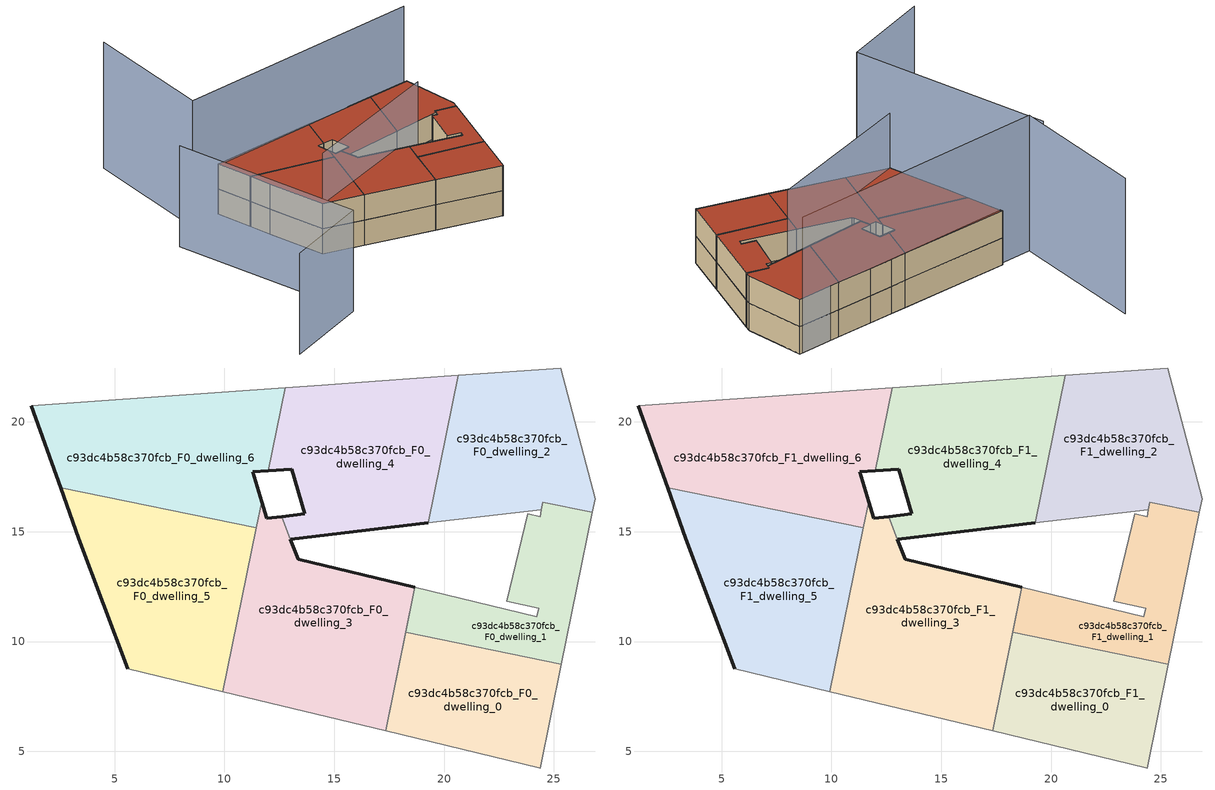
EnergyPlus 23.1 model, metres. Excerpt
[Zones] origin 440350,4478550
c93dc4b58c370fcb_F0_dwelling_0
 floor ground (EU_floor_Construction): 24.39,4.24 25.35,8.97 18.26,10.42 17.34,5.93 24.32,4.25 z0
 wall adiabatic (EU_wall_Construction): 25.35,8.97 24.39,4.24 24.32,4.25 17.34,5.93 18.26,10.42 z0:3
 wall to c93dc4b58c370fcb_F0_dwelling_1 (EU_wall_Construction): 18.26,10.42 25.35,8.97 z0:3
c93dc4b58c370fcb_F0_dwelling_1
 floor ground (EU_floor_Construction): 25.35,8.97 26.76,15.89 24.49,16.35 24.38,15.67 23.82,15.82 22.86,11.84 24.31,11.52 24.22,11.13 18.67,12.47 18.26,10.42 z0
 wall adiabatic (EU_wall_Construction): 24.5,16.35 26.76,15.89 25.35,8.97 / 18.26,10.42 18.67,12.47 24.22,11.13 24.31,11.52 22.86,11.84 23.82,15.82 24.38,15.67 24.43,16 z0:3
 wall to c93dc4b58c370fcb_F0_dwelling_2 (EU_wall_Construction): 24.44,16 24.49,16.35 z0:3
c93dc4b58c370fcb_F0_dwelling_2
 floor ground (EU_floor_Construction): 26.76,15.89 26.88,16.51 25.32,22.46 20.65,22.13 19.27,15.4 24.44,16 24.5,16.35 z0
 wall adiabatic (EU_wall_Construction): 20.65,22.13 25.32,22.46 26.88,16.51 26.76,15.89 24.49,16.35 / 24.44,16 19.27,15.4 z0:3
 wall to c93dc4b58c370fcb_F0_dwelling_4 (EU_wall_Construction): 19.27,15.4 20.65,22.13 z0:3
c93dc4b58c370fcb_F0_dwelling_3
 floor ground (EU_floor_Construction): 17.34,5.93 18.67,12.47 13.35,13.75 13.27,13.97 12.61,15.69 11.92,15.61 11.69,16.36 9.93,7.71 z0
 wall outside (EU_wall_Construction): 11.7,16.36 11.92,15.61 12.61,15.69 / 13,14.66 13.27,13.97 13.35,13.75 18.67,12.47 z0:3
 wall adiabatic (EU_wall_Construction): 18.67,12.47 17.34,5.93 9.93,7.71 z0:3
 wall to c93dc4b58c370fcb_F0_dwelling_4 (EU_wall_Construction): 12.61,15.69 13,14.66 z0:3
 wall to c93dc4b58c370fcb_F0_dwelling_5 (EU_wall_Construction): 9.93,7.71 11.46,15.19 z0:3
 wall to c93dc4b58c370fcb_F0_dwelling_6 (EU_wall_Construction): 11.46,15.19 11.7,16.36 z0:3
c93dc4b58c370fcb_F0_dwelling_4
 floor ground (EU_floor_Construction): 19.27,15.4 20.65,22.13 16.87,21.86 14.44,21.68 12.76,21.56 11.98,17.78 13.05,17.85 13.66,15.82 12.61,15.69 13.01,14.67 z0
 wall outside (EU_wall_Construction): 12.61,15.69 13.66,15.82 13.05,17.85 11.98,17.78 / 19.27,15.4 13.01,14.67 z0:3
 wall adiabatic (EU_wall_Construction): 12.76,21.56 14.44,21.68 16.87,21.86 20.65,22.13 z0:3
 wall to c93dc4b58c370fcb_F0_dwelling_6 (EU_wall_Construction): 11.99,17.78 12.76,21.56 z0:3
c93dc4b58c370fcb_F0_dwelling_5
 floor ground (EU_floor_Construction): 9.93,7.71 11.46,15.19 2.53,17.01 3.36,14.68 5.6,8.75 z0
 wall outside (EU_wall_Construction): 5.6,8.75 3.36,14.68 2.53,17.01 z0:3
 wall adiabatic (EU_wall_Construction): 9.93,7.71 5.6,8.75 z0:3
 wall to c93dc4b58c370fcb_F0_dwelling_6 (EU_wall_Construction): 2.53,17.01 11.46,15.19 z0:3
c93dc4b58c370fcb_F0_dwelling_6
 floor ground (EU_floor_Construction): 11.46,15.19 11.69,16.36 11.28,17.73 11.98,17.78 12.76,21.56 1.21,20.74 2.53,17.01 z0
 wall outside (EU_wall_Construction): 11.98,17.78 11.28,17.73 11.7,16.36 / 2.53,17.01 1.21,20.74 z0:3
 wall adiabatic (EU_wall_Construction): 1.21,20.74 12.76,21.56 z0:3
c93dc4b58c370fcb_F1_dwelling_0
 floor to c93dc4b58c370fcb_F0_dwelling_0 (EU_floor_Construction): 24.38,4.24 25.35,8.97 18.26,10.42 17.34,5.93 24.32,4.25 z3
 wall adiabatic (EU_wall_Construction): 25.35,8.97 24.39,4.24 24.32,4.25 17.34,5.93 18.26,10.42 z3:6
 wall to c93dc4b58c370fcb_F1_dwelling_1 (EU_wall_Construction): 18.26,10.42 25.35,8.97 z3:6
 roof outside (EU_roof_Construction): 25.35,8.97 24.39,4.24 24.32,4.25 17.34,5.93 18.26,10.42 z6
c93dc4b58c370fcb_F1_dwelling_1
 floor to c93dc4b58c370fcb_F0_dwelling_1 (EU_floor_Construction): 25.35,8.97 26.76,15.89 24.49,16.35 24.38,15.67 23.82,15.82 22.86,11.84 24.31,11.52 24.22,11.13 18.67,12.47 18.26,10.42 z3
 wall adiabatic (EU_wall_Construction): 24.5,16.35 26.76,15.89 25.35,8.97 / 18.26,10.42 18.67,12.47 24.22,11.13 24.31,11.52 22.86,11.84 23.82,15.82 24.38,15.67 24.43,16 z3:6
 wall to c93dc4b58c370fcb_F1_dwelling_2 (EU_wall_Construction): 24.44,16 24.49,16.35 z3:6
 roof outside (EU_roof_Construction): 26.76,15.89 25.35,8.97 18.26,10.42 18.67,12.47 24.22,11.13 24.31,11.52 22.86,11.84 23.82,15.82 24.38,15.67 24.49,16.35 z6
c93dc4b58c370fcb_F1_dwelling_2
 floor to c93dc4b58c370fcb_F0_dwelling_2 (EU_floor_Construction): 26.76,15.89 26.88,16.51 25.32,22.46 20.65,22.13 19.27,15.4 24.44,16 24.5,16.35 z3
 wall adiabatic (EU_wall_Construction): 20.65,22.13 25.32,22.46 26.88,16.51 26.76,15.89 24.49,16.35 / 24.44,16 19.27,15.4 z3:6
 wall to c93dc4b58c370fcb_F1_dwelling_4 (EU_wall_Construction): 19.27,15.4 20.65,22.13 z3:6
 roof outside (EU_roof_Construction): 25.32,22.46 26.88,16.51 26.76,15.89 24.49,16.35 24.44,16 19.27,15.4 20.65,22.13 z6
c93dc4b58c370fcb_F1_dwelling_3
 floor to c93dc4b58c370fcb_F0_dwelling_3 (EU_floor_Construction): 17.34,5.93 18.67,12.47 13.35,13.75 13.27,13.97 12.61,15.69 11.92,15.61 11.69,16.36 9.93,7.71 z3
 wall outside (EU_wall_Construction): 11.7,16.36 11.92,15.61 12.61,15.69 / 13,14.66 13.27,13.97 13.35,13.75 18.67,12.47 z3:6
 wall adiabatic (EU_wall_Construction): 18.67,12.47 17.34,5.93 9.93,7.71 z3:6
 wall to c93dc4b58c370fcb_F1_dwelling_4 (EU_wall_Construction): 12.61,15.69 13,14.66 z3:6
 wall to c93dc4b58c370fcb_F1_dwelling_5 (EU_wall_Construction): 9.93,7.71 11.46,15.19 z3:6
 wall to c93dc4b58c370fcb_F1_dwelling_6 (EU_wall_Construction): 11.46,15.19 11.7,16.36 z3:6
 roof outside (EU_roof_Construction): 18.67,12.47 17.34,5.93 9.93,7.71 11.69,16.36 11.92,15.61 12.61,15.69 13.27,13.97 13.35,13.75 z6
c93dc4b58c370fcb_F1_dwelling_4
 floor to c93dc4b58c370fcb_F0_dwelling_4 (EU_floor_Construction): 19.27,15.4 20.65,22.13 16.87,21.86 14.44,21.68 12.76,21.56 11.98,17.78 13.05,17.85 13.66,15.82 12.61,15.69 13,14.66 z3
 wall outside (EU_wall_Construction): 12.61,15.69 13.66,15.82 13.05,17.85 11.98,17.78 / 19.27,15.4 13.01,14.67 z3:6
 wall adiabatic (EU_wall_Construction): 12.76,21.56 14.44,21.68 16.87,21.86 20.65,22.13 z3:6
 wall to c93dc4b58c370fcb_F1_dwelling_6 (EU_wall_Construction): 11.99,17.78 12.76,21.56 z3:6
 roof outside (EU_roof_Construction): 20.65,22.13 19.27,15.4 13,14.66 12.61,15.69 13.66,15.82 13.05,17.85 11.98,17.78 12.76,21.56 14.44,21.68 16.87,21.86 z6
c93dc4b58c370fcb_F1_dwelling_5
 floor to c93dc4b58c370fcb_F0_dwelling_5 (EU_floor_Construction): 9.93,7.71 11.46,15.19 2.53,17.01 3.36,14.68 5.6,8.75 z3
 wall outside (EU_wall_Construction): 5.6,8.75 3.36,14.68 2.53,17.01 z3:6
 wall adiabatic (EU_wall_Construction): 9.93,7.71 5.6,8.75 z3:6
 wall to c93dc4b58c370fcb_F1_dwelling_6 (EU_wall_Construction): 2.53,17.01 11.46,15.19 z3:6
 roof outside (EU_roof_Construction): 11.46,15.19 9.93,7.71 5.6,8.75 3.36,14.68 2.53,17.01 z6
c93dc4b58c370fcb_F1_dwelling_6
 floor to c93dc4b58c370fcb_F0_dwelling_6 (EU_floor_Construction): 11.46,15.19 11.69,16.36 11.28,17.73 11.98,17.78 12.76,21.56 1.21,20.74 2.53,17.01 z3
 wall outside (EU_wall_Construction): 11.98,17.78 11.28,17.73 11.7,16.36 / 2.53,17.01 1.21,20.74 z3:6
 wall adiabatic (EU_wall_Construction): 1.21,20.74 12.76,21.56 z3:6
 roof outside (EU_roof_Construction): 12.76,21.56 11.98,17.78 11.28,17.73 11.69,16.36 11.46,15.19 2.53,17.01 1.21,20.74 z6
shading: 5.6,8.75 20.86,14.11 / -5.33,17.98 2.17,-1.53 / 2.17,-1.53 -6.71,-4.94 z0:12; 24.96,22.47 -2.21,20.2 / -2.21,20.2 -3.37,34.11 z0:15
[Building]
EU S2 Campaign: North Axis=0; Terrain=City; Solar Distribution=FullExterior
[Site:Location]
Madrid: Latitude=40.5; Longitude=-3.5; Time Zone=1; Elevation=609
[SizingPeriod:WeatherFileDays]
AnnualSizingPeriod: Begin Month=1; Begin Day of Month=1; End Month=12; End Day of Month=31; Day of Week for Start Day=Monday; Use Weather File Daylight Saving Period=No; Use Weather File Rain and Snow Indicators=No
[MATERIAL]
EU_InternalMass_Material: Roughness=MediumRough; Thickness=0.1; Conductivity=1; Density=1800; Specific Heat=900; Thermal Absorptance=0.9; Solar Absorptance=0.7; Visible Absorptance=0.7
[MATERIAL:NOMASS] Roughness=MediumRough; Thermal Absorptance=0.9; Solar Absorptance=0.7; Visible Absorptance=0.7
Name | Thermal Resistance
EU_wall_NoMass | 0.419739
EU_roof_NoMass | 0.352165
EU_floor_NoMass | 0.608284
[CONSTRUCTION]
EU_wall_Construction: EU_wall_NoMass
EU_roof_Construction: EU_roof_NoMass
EU_floor_Construction: EU_floor_NoMass
EU_InternalMass_Construction: EU_InternalMass_Material
[ZONE] Type=1; Multiplier=1; Ceiling Height=autocalculate; Floor Area=autocalculate; Part of Total Floor Area=Yes
Name | Volume
c93dc4b58c370fcb_F0_dwelling_0; c93dc4b58c370fcb_F1_dwelling_0 | 102.387
c93dc4b58c370fcb_F0_dwelling_1; c93dc4b58c370fcb_F1_dwelling_1 | 85.1953
c93dc4b58c370fcb_F0_dwelling_2; c93dc4b58c370fcb_F1_dwelling_2 | 119.597
c93dc4b58c370fcb_F0_dwelling_3; c93dc4b58c370fcb_F1_dwelling_3 | 160.632
c93dc4b58c370fcb_F0_dwelling_4 | 146.543
c93dc4b58c370fcb_F1_dwelling_4 | 146.547
c93dc4b58c370fcb_F0_dwelling_5; c93dc4b58c370fcb_F1_dwelling_5 | 153.592
c93dc4b58c370fcb_F0_dwelling_6; c93dc4b58c370fcb_F1_dwelling_6 | 153.587
[INTERNALMASS] Construction=EU_InternalMass_Construction
Name | Zone or ZoneList | Surface Area
c93dc4b58c370fcb_F0_dwelling_0_EU_InternalMass | c93dc4b58c370fcb_F0_dwelling_0 | 34.1292
c93dc4b58c370fcb_F0_dwelling_1_EU_InternalMass | c93dc4b58c370fcb_F0_dwelling_1 | 28.3985
c93dc4b58c370fcb_F0_dwelling_2_EU_InternalMass | c93dc4b58c370fcb_F0_dwelling_2 | 39.8669
c93dc4b58c370fcb_F0_dwelling_3_EU_InternalMass | c93dc4b58c370fcb_F0_dwelling_3 | 53.5445
c93dc4b58c370fcb_F0_dwelling_4_EU_InternalMass | c93dc4b58c370fcb_F0_dwelling_4 | 48.851
c93dc4b58c370fcb_F0_dwelling_5_EU_InternalMass | c93dc4b58c370fcb_F0_dwelling_5 | 51.1998
c93dc4b58c370fcb_F0_dwelling_6_EU_InternalMass | c93dc4b58c370fcb_F0_dwelling_6 | 51.1961
c93dc4b58c370fcb_F1_dwelling_0_EU_InternalMass | c93dc4b58c370fcb_F1_dwelling_0 | 34.1292
c93dc4b58c370fcb_F1_dwelling_1_EU_InternalMass | c93dc4b58c370fcb_F1_dwelling_1 | 28.3985
c93dc4b58c370fcb_F1_dwelling_2_EU_InternalMass | c93dc4b58c370fcb_F1_dwelling_2 | 39.8669
c93dc4b58c370fcb_F1_dwelling_3_EU_InternalMass | c93dc4b58c370fcb_F1_dwelling_3 | 53.5445
c93dc4b58c370fcb_F1_dwelling_4_EU_InternalMass | c93dc4b58c370fcb_F1_dwelling_4 | 48.851
c93dc4b58c370fcb_F1_dwelling_5_EU_InternalMass | c93dc4b58c370fcb_F1_dwelling_5 | 51.1998
c93dc4b58c370fcb_F1_dwelling_6_EU_InternalMass | c93dc4b58c370fcb_F1_dwelling_6 | 51.1961
[OTHEREQUIPMENT] Fuel Type=Electricity; Design Level Calculation Method=Watts/Area; Power per Zone Floor Area=1; Fraction Latent=0; Fraction Radiant=0; Fraction Lost=0; Carbon Dioxide Generation Rate=0; EndUse Subcategory=EU_Step8_InternalGains
Name | Zone or ZoneList or Space or SpaceList | Schedule
EU_Step8_InternalGain_c93dc4b58c370fcb_F0_dwelling_0_f000 | c93dc4b58c370fcb_F0_dwelling_0 | EU_Step8_GainSchedule_c93dc4b58c370fcb_F0_dwelling_0_f000
EU_Step8_InternalGain_c93dc4b58c370fcb_F0_dwelling_1_f000 | c93dc4b58c370fcb_F0_dwelling_1 | EU_Step8_GainSchedule_c93dc4b58c370fcb_F0_dwelling_1_f000
EU_Step8_InternalGain_c93dc4b58c370fcb_F0_dwelling_2_f000 | c93dc4b58c370fcb_F0_dwelling_2 | EU_Step8_GainSchedule_c93dc4b58c370fcb_F0_dwelling_2_f000
EU_Step8_InternalGain_c93dc4b58c370fcb_F0_dwelling_3_f000 | c93dc4b58c370fcb_F0_dwelling_3 | EU_Step8_GainSchedule_c93dc4b58c370fcb_F0_dwelling_3_f000
EU_Step8_InternalGain_c93dc4b58c370fcb_F0_dwelling_4_f000 | c93dc4b58c370fcb_F0_dwelling_4 | EU_Step8_GainSchedule_c93dc4b58c370fcb_F0_dwelling_4_f000
EU_Step8_InternalGain_c93dc4b58c370fcb_F0_dwelling_5_f000 | c93dc4b58c370fcb_F0_dwelling_5 | EU_Step8_GainSchedule_c93dc4b58c370fcb_F0_dwelling_5_f000
EU_Step8_InternalGain_c93dc4b58c370fcb_F0_dwelling_6_f000 | c93dc4b58c370fcb_F0_dwelling_6 | EU_Step8_GainSchedule_c93dc4b58c370fcb_F0_dwelling_6_f000
EU_Step8_InternalGain_c93dc4b58c370fcb_F1_dwelling_0_f000 | c93dc4b58c370fcb_F1_dwelling_0 | EU_Step8_GainSchedule_c93dc4b58c370fcb_F1_dwelling_0_f000
EU_Step8_InternalGain_c93dc4b58c370fcb_F1_dwelling_1_f000 | c93dc4b58c370fcb_F1_dwelling_1 | EU_Step8_GainSchedule_c93dc4b58c370fcb_F1_dwelling_1_f000
EU_Step8_InternalGain_c93dc4b58c370fcb_F1_dwelling_2_f000 | c93dc4b58c370fcb_F1_dwelling_2 | EU_Step8_GainSchedule_c93dc4b58c370fcb_F1_dwelling_2_f000
EU_Step8_InternalGain_c93dc4b58c370fcb_F1_dwelling_3_f000 | c93dc4b58c370fcb_F1_dwelling_3 | EU_Step8_GainSchedule_c93dc4b58c370fcb_F1_dwelling_3_f000
EU_Step8_InternalGain_c93dc4b58c370fcb_F1_dwelling_4_f000 | c93dc4b58c370fcb_F1_dwelling_4 | EU_Step8_GainSchedule_c93dc4b58c370fcb_F1_dwelling_4_f000
EU_Step8_InternalGain_c93dc4b58c370fcb_F1_dwelling_5_f000 | c93dc4b58c370fcb_F1_dwelling_5 | EU_Step8_GainSchedule_c93dc4b58c370fcb_F1_dwelling_5_f000
EU_Step8_InternalGain_c93dc4b58c370fcb_F1_dwelling_6_f000 | c93dc4b58c370fcb_F1_dwelling_6 | EU_Step8_GainSchedule_c93dc4b58c370fcb_F1_dwelling_6_f000
[ZONEVENTILATION:DESIGNFLOWRATE] Schedule=EU_AlwaysOn; Design Flow Rate Calculation Method=AirChanges/Hour; Air Changes per Hour=0.703302; Ventilation Type=Natural; Fan Pressure Rise=0; Fan Total Efficiency=1; Constant Term Coefficient=1; Temperature Term Coefficient=0; Velocity Term Coefficient=0; Velocity Squared Term Coefficient=0; Minimum Indoor Temperature=-100; Maximum Indoor Temperature=100; Delta Temperature=-100; Minimum Outdoor Temperature=-100; Maximum Outdoor Temperature=100; Maximum Wind Speed=40
Name | Zone or ZoneList or Space or SpaceList
EU_ConstantAir_c93dc4b58c370fcb_F0_dwelling_0 | c93dc4b58c370fcb_F0_dwelling_0
EU_ConstantAir_c93dc4b58c370fcb_F0_dwelling_1 | c93dc4b58c370fcb_F0_dwelling_1
EU_ConstantAir_c93dc4b58c370fcb_F0_dwelling_2 | c93dc4b58c370fcb_F0_dwelling_2
EU_ConstantAir_c93dc4b58c370fcb_F0_dwelling_3 | c93dc4b58c370fcb_F0_dwelling_3
EU_ConstantAir_c93dc4b58c370fcb_F0_dwelling_4 | c93dc4b58c370fcb_F0_dwelling_4
EU_ConstantAir_c93dc4b58c370fcb_F0_dwelling_5 | c93dc4b58c370fcb_F0_dwelling_5
EU_ConstantAir_c93dc4b58c370fcb_F0_dwelling_6 | c93dc4b58c370fcb_F0_dwelling_6
EU_ConstantAir_c93dc4b58c370fcb_F1_dwelling_0 | c93dc4b58c370fcb_F1_dwelling_0
EU_ConstantAir_c93dc4b58c370fcb_F1_dwelling_1 | c93dc4b58c370fcb_F1_dwelling_1
EU_ConstantAir_c93dc4b58c370fcb_F1_dwelling_2 | c93dc4b58c370fcb_F1_dwelling_2
EU_ConstantAir_c93dc4b58c370fcb_F1_dwelling_3 | c93dc4b58c370fcb_F1_dwelling_3
EU_ConstantAir_c93dc4b58c370fcb_F1_dwelling_4 | c93dc4b58c370fcb_F1_dwelling_4
EU_ConstantAir_c93dc4b58c370fcb_F1_dwelling_5 | c93dc4b58c370fcb_F1_dwelling_5
EU_ConstantAir_c93dc4b58c370fcb_F1_dwelling_6 | c93dc4b58c370fcb_F1_dwelling_6
[HVACTEMPLATE:THERMOSTAT] Constant Heating Setpoint=20; Constant Cooling Setpoint=50
EU_HeatOnly_c93dc4b58c370fcb_F0_dwelling_0; EU_HeatOnly_c93dc4b58c370fcb_F0_dwelling_1; EU_HeatOnly_c93dc4b58c370fcb_F0_dwelling_2; EU_HeatOnly_c93dc4b58c370fcb_F0_dwelling_3; EU_HeatOnly_c93dc4b58c370fcb_F0_dwelling_4; EU_HeatOnly_c93dc4b58c370fcb_F0_dwelling_5; EU_HeatOnly_c93dc4b58c370fcb_F0_dwelling_6; EU_HeatOnly_c93dc4b58c370fcb_F1_dwelling_0; EU_HeatOnly_c93dc4b58c370fcb_F1_dwelling_1; EU_HeatOnly_c93dc4b58c370fcb_F1_dwelling_2; EU_HeatOnly_c93dc4b58c370fcb_F1_dwelling_3; EU_HeatOnly_c93dc4b58c370fcb_F1_dwelling_4; EU_HeatOnly_c93dc4b58c370fcb_F1_dwelling_5; EU_HeatOnly_c93dc4b58c370fcb_F1_dwelling_6
[HVACTEMPLATE:ZONE:IDEALLOADSAIRSYSTEM] System Availability Schedule=EU_AlwaysOn; Maximum Heating Supply Air Temperature=50; Minimum Cooling Supply Air Temperature=13; Maximum Heating Supply Air Humidity Ratio=0.0156; Minimum Cooling Supply Air Humidity Ratio=0.0077; Heating Limit=NoLimit; Cooling Limit=NoLimit; Heating Availability Schedule=EU_AlwaysOn; Cooling Availability Schedule=EU_CoolingOff; Dehumidification Control Type=ConstantSensibleHeatRatio; Cooling Sensible Heat Ratio=0.7; Dehumidification Setpoint=60; Humidification Control Type=None; Humidification Setpoint=30; Outdoor Air Method=None; Outdoor Air Flow Rate per Person=0.00944; Outdoor Air Flow Rate per Zone Floor Area=0; Outdoor Air Flow Rate per Zone=0; Demand Controlled Ventilation Type=None; Outdoor Air Economizer Type=NoEconomizer; Heat Recovery Type=None; Sensible Heat Recovery Effectiveness=0.7; Latent Heat Recovery Effectiveness=0.65
Name | Template Thermostat
c93dc4b58c370fcb_F0_dwelling_0 | EU_HeatOnly_c93dc4b58c370fcb_F0_dwelling_0
c93dc4b58c370fcb_F0_dwelling_1 | EU_HeatOnly_c93dc4b58c370fcb_F0_dwelling_1
c93dc4b58c370fcb_F0_dwelling_2 | EU_HeatOnly_c93dc4b58c370fcb_F0_dwelling_2
c93dc4b58c370fcb_F0_dwelling_3 | EU_HeatOnly_c93dc4b58c370fcb_F0_dwelling_3
c93dc4b58c370fcb_F0_dwelling_4 | EU_HeatOnly_c93dc4b58c370fcb_F0_dwelling_4
c93dc4b58c370fcb_F0_dwelling_5 | EU_HeatOnly_c93dc4b58c370fcb_F0_dwelling_5
c93dc4b58c370fcb_F0_dwelling_6 | EU_HeatOnly_c93dc4b58c370fcb_F0_dwelling_6
c93dc4b58c370fcb_F1_dwelling_0 | EU_HeatOnly_c93dc4b58c370fcb_F1_dwelling_0
c93dc4b58c370fcb_F1_dwelling_1 | EU_HeatOnly_c93dc4b58c370fcb_F1_dwelling_1
c93dc4b58c370fcb_F1_dwelling_2 | EU_HeatOnly_c93dc4b58c370fcb_F1_dwelling_2
c93dc4b58c370fcb_F1_dwelling_3 | EU_HeatOnly_c93dc4b58c370fcb_F1_dwelling_3
c93dc4b58c370fcb_F1_dwelling_4 | EU_HeatOnly_c93dc4b58c370fcb_F1_dwelling_4
c93dc4b58c370fcb_F1_dwelling_5 | EU_HeatOnly_c93dc4b58c370fcb_F1_dwelling_5
c93dc4b58c370fcb_F1_dwelling_6 | EU_HeatOnly_c93dc4b58c370fcb_F1_dwelling_6
[SIZING:ZONE] Zone Cooling Design Supply Air Temperature Input Method=SupplyAirTemperature; Zone Cooling Design Supply Air Temperature=13; Zone Heating Design Supply Air Temperature Input Method=SupplyAirTemperature; Zone Heating Design Supply Air Temperature=50; Zone Cooling Design Supply Air Humidity Ratio=0.008; Zone Heating Design Supply Air Humidity Ratio=0.008; Cooling Design Air Flow Method=DesignDay; Cooling Design Air Flow Rate=0; Cooling Minimum Air Flow per Zone Floor Area=0.000762; Cooling Minimum Air Flow=0; Cooling Minimum Air Flow Fraction=0.2; Heating Design Air Flow Method=DesignDay; Heating Design Air Flow Rate=0; Heating Maximum Air Flow per Zone Floor Area=0.002032; Heating Maximum Air Flow=0.141576; Heating Maximum Air Flow Fraction=0.3; Account for Dedicated Outdoor Air System=No; Dedicated Outdoor Air System Control Strategy=NeutralSupplyAir; Dedicated Outdoor Air Low Setpoint Temperature for Design=autosize; Dedicated Outdoor Air High Setpoint Temperature for Design=autosize; Zone Load Sizing Method=Sensible Load Only No Latent Load; Zone Latent Cooling Design Supply Air Humidity Ratio Input Method=HumidityRatioDifference; Zone Cooling Design Supply Air Humidity Ratio Difference=0.005; Zone Latent Heating Design Supply Air Humidity Ratio Input Method=HumidityRatioDifference; Zone Humidification Design Supply Air Humidity Ratio Difference=0.005
c93dc4b58c370fcb_F0_dwelling_0; c93dc4b58c370fcb_F0_dwelling_1; c93dc4b58c370fcb_F0_dwelling_2; c93dc4b58c370fcb_F0_dwelling_3; c93dc4b58c370fcb_F0_dwelling_4; c93dc4b58c370fcb_F0_dwelling_5; c93dc4b58c370fcb_F0_dwelling_6; c93dc4b58c370fcb_F1_dwelling_0; c93dc4b58c370fcb_F1_dwelling_1; c93dc4b58c370fcb_F1_dwelling_2; c93dc4b58c370fcb_F1_dwelling_3; c93dc4b58c370fcb_F1_dwelling_4; c93dc4b58c370fcb_F1_dwelling_5; c93dc4b58c370fcb_F1_dwelling_6
[SCHEDULE:CONSTANT]
Name | Hourly Value
EU_AlwaysOn | 1
EU_CoolingOff | 0
[SCHEDULE:FILE] Column Number=1; Rows to Skip at Top=0; Number of Hours of Data=8760; Column Separator=Comma; Interpolate to Timestep=No; Minutes per Item=60; Adjust Schedule for Daylight Savings=Yes
Name | File
EU_Step8_GainSchedule_c93dc4b58c370fcb_F0_dwelling_0_f000 | ../../schedules/c93dc4b58c370fcb/c93dc4b58c370fcb_F0_dwelling_0_f000_gain.csv
EU_Step8_GainSchedule_c93dc4b58c370fcb_F0_dwelling_1_f000 | ../../schedules/c93dc4b58c370fcb/c93dc4b58c370fcb_F0_dwelling_1_f000_gain.csv
EU_Step8_GainSchedule_c93dc4b58c370fcb_F0_dwelling_2_f000 | ../../schedules/c93dc4b58c370fcb/c93dc4b58c370fcb_F0_dwelling_2_f000_gain.csv
EU_Step8_GainSchedule_c93dc4b58c370fcb_F0_dwelling_3_f000 | ../../schedules/c93dc4b58c370fcb/c93dc4b58c370fcb_F0_dwelling_3_f000_gain.csv
EU_Step8_GainSchedule_c93dc4b58c370fcb_F0_dwelling_4_f000 | ../../schedules/c93dc4b58c370fcb/c93dc4b58c370fcb_F0_dwelling_4_f000_gain.csv
EU_Step8_GainSchedule_c93dc4b58c370fcb_F0_dwelling_5_f000 | ../../schedules/c93dc4b58c370fcb/c93dc4b58c370fcb_F0_dwelling_5_f000_gain.csv
EU_Step8_GainSchedule_c93dc4b58c370fcb_F0_dwelling_6_f000 | ../../schedules/c93dc4b58c370fcb/c93dc4b58c370fcb_F0_dwelling_6_f000_gain.csv
EU_Step8_GainSchedule_c93dc4b58c370fcb_F1_dwelling_0_f000 | ../../schedules/c93dc4b58c370fcb/c93dc4b58c370fcb_F1_dwelling_0_f000_gain.csv
EU_Step8_GainSchedule_c93dc4b58c370fcb_F1_dwelling_1_f000 | ../../schedules/c93dc4b58c370fcb/c93dc4b58c370fcb_F1_dwelling_1_f000_gain.csv
EU_Step8_GainSchedule_c93dc4b58c370fcb_F1_dwelling_2_f000 | ../../schedules/c93dc4b58c370fcb/c93dc4b58c370fcb_F1_dwelling_2_f000_gain.csv
EU_Step8_GainSchedule_c93dc4b58c370fcb_F1_dwelling_3_f000 | ../../schedules/c93dc4b58c370fcb/c93dc4b58c370fcb_F1_dwelling_3_f000_gain.csv
EU_Step8_GainSchedule_c93dc4b58c370fcb_F1_dwelling_4_f000 | ../../schedules/c93dc4b58c370fcb/c93dc4b58c370fcb_F1_dwelling_4_f000_gain.csv
EU_Step8_GainSchedule_c93dc4b58c370fcb_F1_dwelling_5_f000 | ../../schedules/c93dc4b58c370fcb/c93dc4b58c370fcb_F1_dwelling_5_f000_gain.csv
EU_Step8_GainSchedule_c93dc4b58c370fcb_F1_dwelling_6_f000 | ../../schedules/c93dc4b58c370fcb/c93dc4b58c370fcb_F1_dwelling_6_f000_gain.csv
